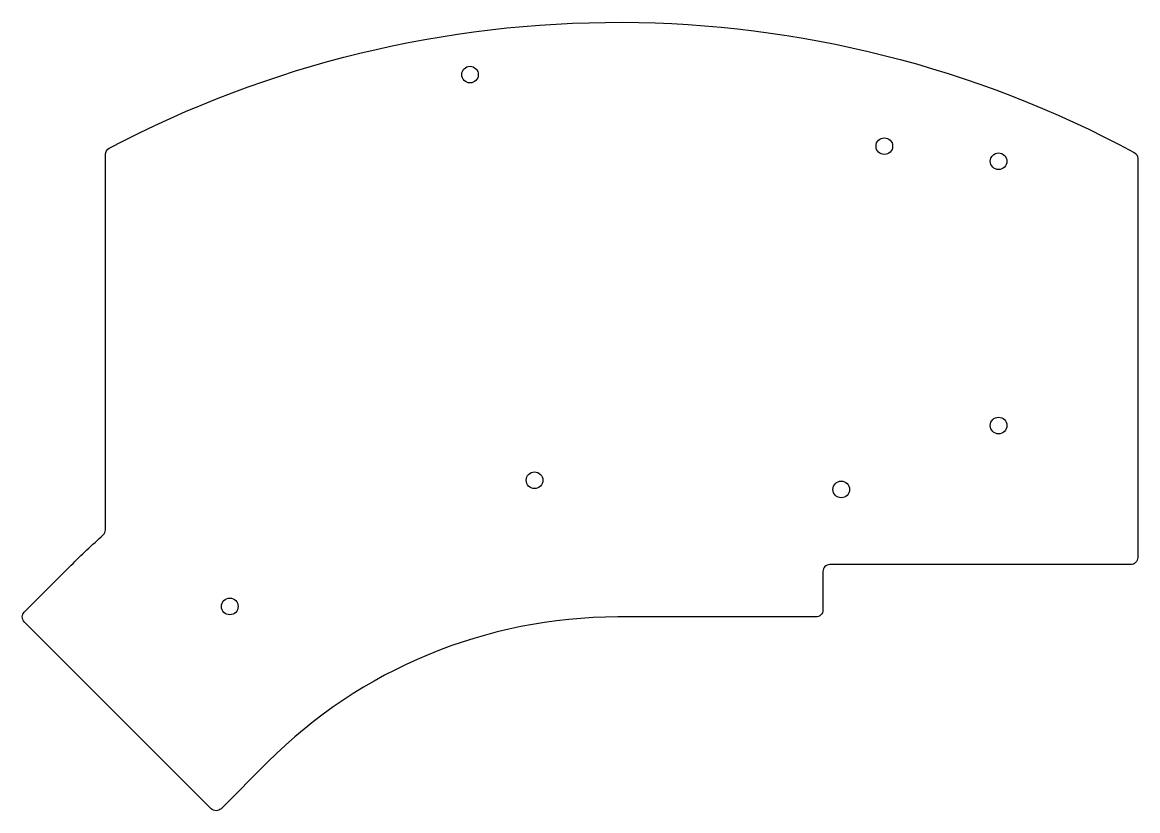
# Model space of a CAD drawing. Header units: millimetres. Extents: x -131 to 30, y -46 to 68.
import ezdxf

# ---------------------------------------------------------------- set-up
doc = ezdxf.new("R2010")
doc.units = ezdxf.units.MM
doc.layers.get('0').update_dxf_attribs({"linetype": 'CONTINUOUS'})

msp = doc.modelspace()

# ---------------------------------------------------------------- linework, layer by layer
msp.add_lwpolyline([(28.57, -10.53), (-14.81, -10.53, 0.414214), (-15.81, -11.53), (-15.81, -17.09, -0.414214), (-16.81, -18.09), (-45.39, -18.09, 0.198912), (-95.84, -38.99), (-102.57, -45.73, -0.414214), (-103.99, -45.73), (-130.93, -18.79, -0.414214), (-130.93, -17.37), (-124.19, -10.64, -0.014298), (-119.56, -6.26, 0.213818), (-119.23, -5.52), (-119.23, 48.63, -0.278199), (-118.69, 49.51, -0.249765), (29.05, 48.91, -0.276008), (29.58, 48.03), (29.58, -9.53, -0.414214)], format="xyb", close=True)
for centre in [(-66.68, 60.12), (-6.95, 49.8), (9.52, 47.62), (9.52, 9.52), (-57.38, 1.63), (-13.16, 0.3), (-101.31, -16.57)]:
    msp.add_circle(centre, 1.2)

doc.saveas('drawing.dxf')
